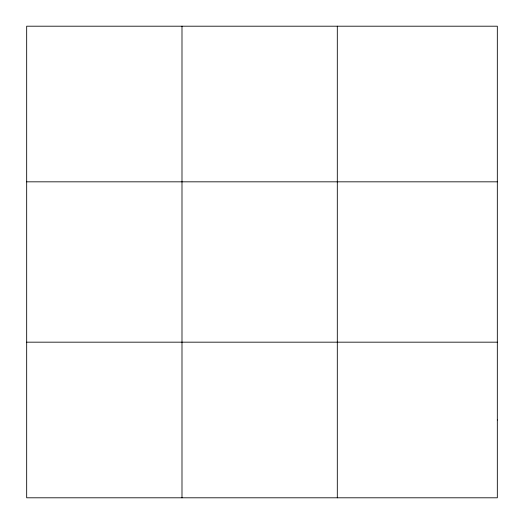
<?xml version="1.0" encoding="UTF-8"?>
<svg xmlns="http://www.w3.org/2000/svg" width="524" height="524" viewBox="0 0 524 524"><rect width="100%" height="100%" fill="white"/><g stroke="black" fill="none" stroke-linecap="round" stroke-linejoin="round"><path stroke-width="0.79" d="M181.992 26.2L181.992 497.8M337.305 26.2L337.305 497.8M26.678 181.828L497.322 181.828M26.678 342.172L497.322 342.172M497.322 419.986L497.322 497.8L26.678 497.8L26.678 26.2L497.322 26.2L497.322 419.986"/></g></svg>
